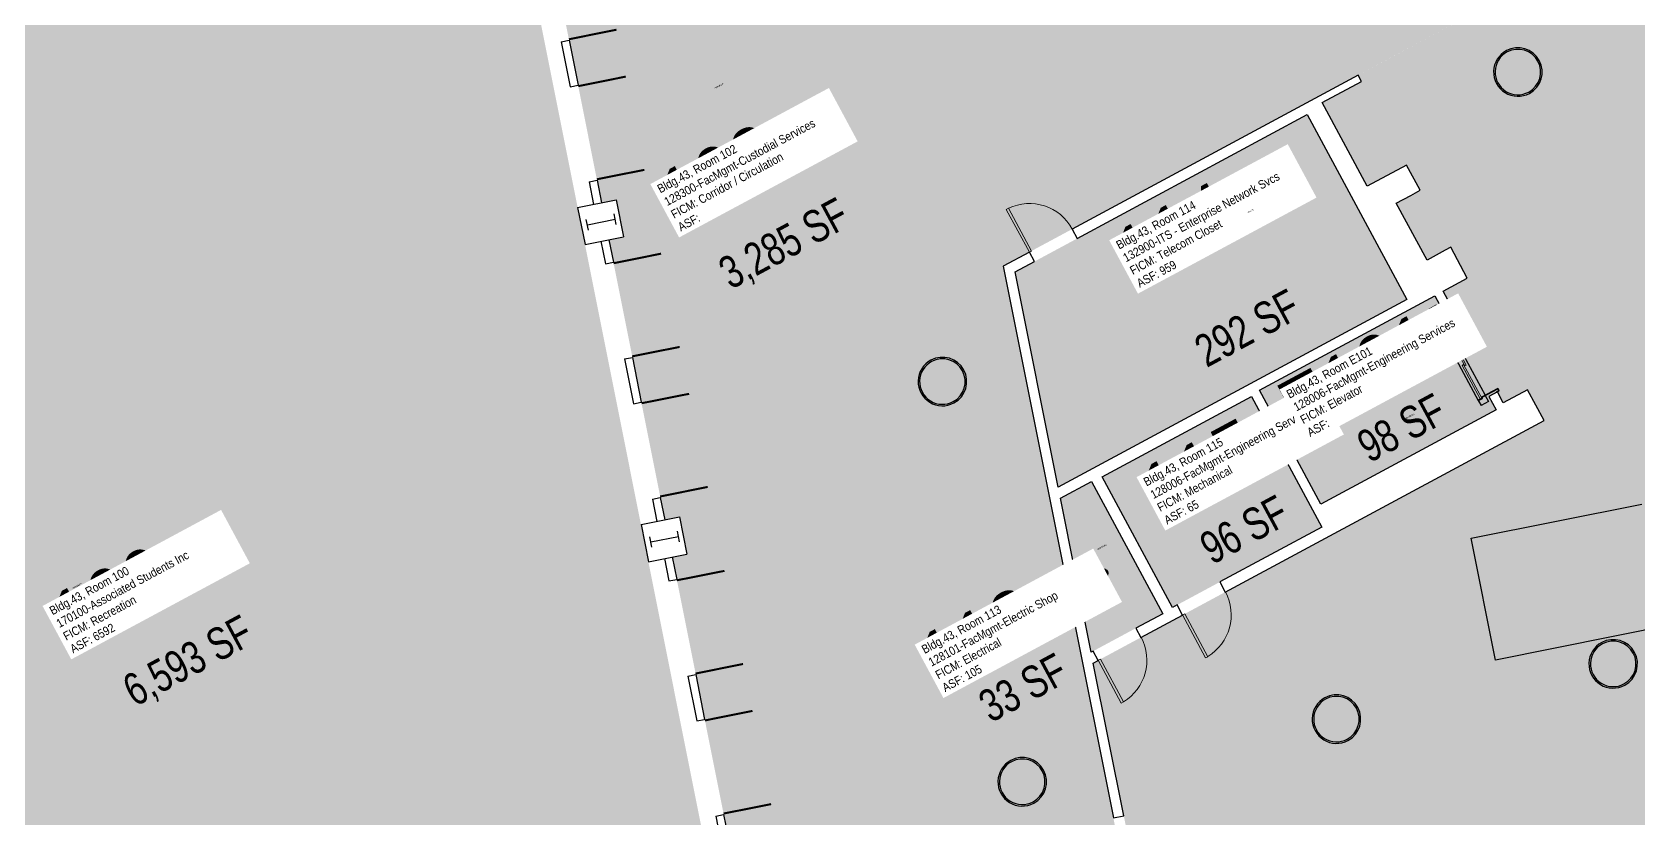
# Model space of a CAD drawing. Header units: inches. Extents: x 69213682 to 69221478, y 27658977 to 27667505.
# Drawn here: x 69214913 to 69216104, y 27664823 to 27665407 of the extents above; entities that cross this region are included whole.
import ezdxf
from ezdxf.enums import TextEntityAlignment as Align

# ---------------------------------------------------------------- set-up
doc = ezdxf.new("R2010")
doc.units = ezdxf.units.IN
doc.header["$LTSCALE"] = 100
doc.header["$MEASUREMENT"] = 0
doc.layers.get('0').update_dxf_attribs({"linetype": 'CONTINUOUS'})
for name, color, linetype in [('A-COLS', 5, 'CONTINUOUS'), ('A-DOOR', 2, 'CONTINUOUS'), ('A-FLOR', 3, 'CONTINUOUS'), ('A-IDEN-RNUM', 7, 'CONTINUOUS'), ('A-IDEN-SNUM', 4, 'CONTINUOUS'), ('A-IDEN-VNUM', 4, 'CONTINUOUS'), ('A-WALL', 5, 'CONTINUOUS'), ('AREA-TEXT', 3, 'CONTINUOUS'), ('Rooms-Category-Color', 7, 'CONTINUOUS'), ('Rooms-College-Color', 7, 'CONTINUOUS'), ('Rooms-Department-Color', 7, 'CONTINUOUS'), ('Rooms-Division-Color', 7, 'CONTINUOUS'), ('Rooms-Information', 7, 'CONTINUOUS')]:
    doc.layers.add(name, color=color, linetype=linetype)
doc.styles.add('CP_AREA', font='arial.ttf', dxfattribs={"height": 15})
doc.styles.add('CP_ROOMSNUMBER', font='arial.ttf', dxfattribs={"height": 1})
doc.styles.add('CP_ROOMVNUMBER', font='arial.ttf', dxfattribs={"width": 0.85, "height": 0.075})
pattern_1 = [(45, (3.055, -2.771), (-8.0122, 8.0122), []), (135, (3.055, -2.771), (-8.0122, -8.0122), [])]

# ---------------------------------------------------------------- blocks, each defined once
blk = doc.blocks.new('ELEVATOR DOOR OPENING - ELEVATOR DOOR OPENING-1132-BACKGROUND Level 1 Parent View')
at = {"layer": 'A-DOOR', "lineweight": 5}
h = blk.add_hatch(dxfattribs=at)
h.set_pattern_fill('FP1_27', color=256, style=0, pattern_type=2)
h.set_pattern_definition(pattern_1)
h.paths.add_polyline_path([(-35.2, -3.1), (-35.2, -5.1), (-33, -5.1), (-33, 8.6), (-34, 8.6), (-34, 12.1), (-35, 12.1), (-35, 11.6), (-34.8, 11.6), (-34.8, 11.9), (-34.2, 11.9), (-34.2, 8.4), (-33.3, 8.4), (-33.3, -4.9), (-34.8, -4.9), (-34.8, -3.1)], flags=0)
h = blk.add_hatch(dxfattribs=at)
h.set_pattern_fill('FP1_27', color=256, style=0, pattern_type=2)
h.set_pattern_definition(pattern_1)
h.paths.add_polyline_path([(23, -5.2), (23, -3.1), (22.7, -3.1), (22.7, -4.9), (21.2, -4.9), (21.2, 6.9), (22.7, 6.9), (22.7, 6.6), (23, 6.6), (23, 7.1), (21, 7.1), (21, -5.2)], flags=0)
at = {"layer": 'A-DOOR'}
for p, q in [((-38.4, 5.6), (-38.4, 11.9)), ((-35, 11.9), (-38.4, 11.9)), ((-34, 12.1), (-35, 12.1)), ((-35, 12.1), (-35, 11.6)), ((-34, 12.1), (-35, 12.1)), ((-35, 12.1), (-35, 11.6)), ((-34, 8.6), (-34, 12.1)), ((-34, 8.6), (-34, 12.1)), ((43, 11.9), (-34, 11.9)), ((43, 11.9), (43, 5.6)), ((-33.3, 5.6), (-38.4, 5.6)), ((-35, 11.6), (-34.8, 11.6)), ((-35, 11.6), (-34.8, 11.6)), ((-34.8, 11.6), (-34.8, 11.9)), ((-34.8, 11.9), (-34.2, 11.9)), ((-34.8, 11.6), (-34.8, 11.9)), ((-34.8, 11.9), (-34.2, 11.9)), ((-34.2, 11.9), (-34.2, 8.4)), ((-34.2, 11.9), (-34.2, 8.4)), ((-34.2, 8.4), (-33.3, 8.4)), ((-34.2, 8.4), (-33.3, 8.4)), ((-33, 8.6), (-34, 8.6)), ((-33, 8.6), (-34, 8.6)), ((-33.3, 8.4), (-33.3, -4.9)), ((-33.3, 8.4), (-33.3, -4.9)), ((-33, -5.1), (-33, 8.6)), ((-33, -5.1), (-33, 8.6)), ((21, 5.6), (-33, 5.6)), ((23, 7.1), (21, 7.1)), ((21, 7.1), (21, -5.2)), ((23, 7.1), (21, 7.1)), ((21, 7.1), (21, -5.2)), ((21.2, -4.9), (21.2, 6.9)), ((21.2, 6.9), (22.7, 6.9)), ((21.2, -4.9), (21.2, 6.9)), ((21.2, 6.9), (22.7, 6.9)), ((43, 5.6), (21.2, 5.6)), ((22.7, 6.9), (22.7, 6.6)), ((22.7, 6.9), (22.7, 6.6)), ((22.7, 6.6), (23, 6.6)), ((22.7, 6.6), (23, 6.6)), ((23, 6.6), (23, 7.1)), ((23, 6.6), (23, 7.1)), ((-35.2, -3.1), (-35.2, -5.1)), ((-34.8, -3.1), (-35.2, -3.1)), ((-35.2, -3.1), (-35.2, -5.1)), ((-34.8, -3.1), (-35.2, -3.1)), ((-35.2, -5.1), (-33, -5.1)), ((-35.2, -5.1), (-33, -5.1)), ((-34.8, -4.9), (-34.8, -3.1)), ((-34.8, -4.9), (-34.8, -3.1)), ((-33.3, -4.9), (-34.8, -4.9)), ((-33.3, -4.9), (-34.8, -4.9)), ((21, -5.2), (23, -5.2)), ((21, -5.2), (23, -5.2)), ((22.7, -4.9), (21.2, -4.9)), ((22.7, -4.9), (21.2, -4.9)), ((23, -3.1), (22.7, -3.1)), ((22.7, -3.1), (22.7, -4.9)), ((23, -3.1), (22.7, -3.1)), ((22.7, -3.1), (22.7, -4.9)), ((23, -5.2), (23, -3.1)), ((23, -5.2), (23, -3.1))]:
    blk.add_line(p, q, dxfattribs=at)
at = {"layer": 'A-DOOR', "lineweight": 20}
for p, q in [((-5.5, 10.1), (-33.7, 10.1)), ((-33.7, 10.1), (-33.7, 8.9)), ((-33.7, 8.9), (-5.5, 8.9)), ((21, 8.6), (-6.7, 8.6)), ((-6.7, 8.6), (-6.7, 7.4)), ((-6.7, 7.4), (21, 7.4)), ((-5.5, 8.9), (-5.5, 10.1)), ((21, 7.4), (21, 8.6))]:
    blk.add_line(p, q, dxfattribs=at)
blk = doc.blocks.new('Single-Flush - 36_ x 84_-967-BACKGROUND Level 1 Parent View')
at = {"layer": 'A-DOOR', "lineweight": 20}
for p, q in [((16.2, 3.9), (16.2, 40)), ((18, 40), (16.2, 40)), ((18, 3.9), (18, 40)), ((18, 3.9), (16.2, 3.9))]:
    blk.add_line(p, q, dxfattribs=at)
at = {"layer": 'A-DOOR', "lineweight": 5}
blk.add_arc((18, 3.9), 36.1, 92.7812, 180, dxfattribs=at)
blk = doc.blocks.new('Single-Flush - 36_ x 84_ 90 MIN-852-BACKGROUND Level 1 Parent View')
at = {"layer": 'A-DOOR', "lineweight": 20}
for p, q in [((16.2, 4.2), (16.2, 40.3)), ((18, 40.3), (16.2, 40.3)), ((18, 4.2), (18, 40.3)), ((18, 4.2), (16.2, 4.2))]:
    blk.add_line(p, q, dxfattribs=at)
at = {"layer": 'A-DOOR', "lineweight": 5}
blk.add_arc((18, 4.2), 36.1, 92.7812, 180, dxfattribs=at)
blk = doc.blocks.new('Single-Flush - 36_ x 84_-630-BACKGROUND Level 1 Parent View')
at = {"layer": 'A-DOOR', "lineweight": 20}
for p, q in [((16.2, -3.9), (16.2, -40)), ((18, -3.9), (16.2, -3.9)), ((18, -3.9), (18, -40)), ((18, -40), (16.2, -40))]:
    blk.add_line(p, q, dxfattribs=at)
at = {"layer": 'A-DOOR', "lineweight": 5}
blk.add_arc((18, -3.9), 36.1, 180, 267.2188, dxfattribs=at)
blk = doc.blocks.new('COL1')
for p, q in [((-0.5, 0.5), (0.5, 0.5)), ((0, 0.5), (0, -0.5)), ((-0.5, -0.5), (0.5, -0.5))]:
    blk.add_line(p, q)

msp = doc.modelspace()

# ---------------------------------------------------------------- hatches: boundary and pattern name
at = {"layer": 'A-IDEN-VNUM'}
h = msp.add_hatch(color=256, dxfattribs=at)
edge = h.paths.add_edge_path()
edge.add_arc((69215708, 27665005.2), 3.14, 0, 360)
at = {"layer": 'Rooms-Category-Color', "true_color": 0xadadad}
for points in [[(69215257.8, 27665725.4), (69215235.2, 27665720.9), (69215249.5, 27665649.3), (69215272.1, 27665653.8), (69215273.2, 27665647.9), (69215250.7, 27665643.4), (69215261.3, 27665590.5), (69215283.8, 27665595), (69215285, 27665589.1), (69215262.4, 27665584.6), (69215276.7, 27665513), (69215299.3, 27665517.5), (69215304.8, 27665490), (69215294, 27665487.9), (69215335.5, 27665280), (69215346.3, 27665282.1), (69215351.8, 27665254.7), (69215341, 27665252.5), (69215382.5, 27665044.6), (69215393.3, 27665046.8), (69215398.7, 27665019.3), (69215388, 27665017.2), (69215429.5, 27664809.3), (69215440.2, 27664811.4), (69215445.7, 27664784), (69215423.2, 27664779.5), (69215437.3, 27664708.9), (69215459.8, 27664713.4), (69215461, 27664707.5), (69215438.4, 27664703), (69215449, 27664650), (69215471.6, 27664654.5), (69215472.7, 27664648.6), (69215450.2, 27664644.1), (69215459.7, 27664596.6), (69215479.6, 27664600.5), (69215493.6, 27664529.9), (69215331.3, 27664497.5), (69215342.7, 27664440.5), (69215506.4, 27664472.9), (69215646.4, 27663765.6), (69215724.1, 27663781.1), (69215567.1, 27664567.7), (69215543.1, 27664688), (69215734.6, 27664726.2), (69215633.5, 27665232.9), (69215490.5, 27665500.9), (69215485.3, 27665499.9), (69215328.9, 27666283.6), (69215238.7, 27666265.6), (69215182.3, 27666548), (69215097, 27666531)], [(69215778.7, 27666089.9), (69215779.5, 27666088.3), (69216103.7, 27665486), (69215633.5, 27665232.9), (69215490.5, 27665500.9), (69215404, 27665934.1), (69215645, 27665982.2), (69215629.4, 27666060.1)], [(69215674.3, 27665068.8), (69215642.4, 27665228.7), (69215859.1, 27665345.4), (69215933, 27665208.1)], [(69215953.6, 27665210.9), (69215823.5, 27665140.9), (69215869, 27665056.3), (69215999.1, 27665126.4)], [(69215759, 27664979.6), (69215706.8, 27665076.6), (69215817.7, 27665136.3), (69215869.9, 27665039.3)], [(69215751.8, 27664975), (69215699, 27665073.2), (69215675.9, 27665060.7), (69215698.7, 27664946.4)]]:
    msp.add_hatch(color=253, dxfattribs=at).paths.add_polyline_path(points)
at = {"layer": 'Rooms-Category-Color', "true_color": 0xffe090}
for points in [[(69214230.8, 27664306.4), (69214334.3, 27664327), (69214344.2, 27664308.6), (69215484.2, 27664536.2), (69215473, 27664591.8), (69215462.3, 27664589.7), (69215468.7, 27664557.6), (69215461.6, 27664556.2), (69215414.6, 27664791.5), (69215173.8, 27665997.7)], [(69215700.3, 27664938.4), (69215742.4, 27664727.8), (69216667.3, 27664912.4), (69216315.6, 27665565.9), (69216117.9, 27665459.5), (69216103.7, 27665486), (69215896.8, 27665374.6), (69215899.3, 27665370), (69215870.2, 27665354.3), (69215903.6, 27665292.2), (69215932.7, 27665307.9), (69215942.8, 27665289.2), (69215925.1, 27665279.7), (69215947.9, 27665237.4), (69215965.5, 27665246.9), (69215977.8, 27665224), (69215959.9, 27665214.4), (69215972.6, 27665190.9), (69215966.2, 27665187.5), (69215993.8, 27665136.2), (69216000.1, 27665139.7), (69216004.5, 27665131.6), (69216022.4, 27665141.2), (69216034.7, 27665118.3)]]:
    msp.add_hatch(color=41, dxfattribs=at).paths.add_polyline_path(points)
at = {"layer": 'Rooms-College-Color', "true_color": 0xadadad}
for points in [[(69215257.8, 27665725.4), (69215235.2, 27665720.9), (69215249.5, 27665649.3), (69215272.1, 27665653.8), (69215273.2, 27665647.9), (69215250.7, 27665643.4), (69215261.3, 27665590.5), (69215283.8, 27665595), (69215285, 27665589.1), (69215262.4, 27665584.6), (69215276.7, 27665513), (69215299.3, 27665517.5), (69215304.8, 27665490), (69215294, 27665487.9), (69215335.5, 27665280), (69215346.3, 27665282.1), (69215351.8, 27665254.7), (69215341, 27665252.5), (69215382.5, 27665044.6), (69215393.3, 27665046.8), (69215398.7, 27665019.3), (69215388, 27665017.2), (69215429.5, 27664809.3), (69215440.2, 27664811.4), (69215445.7, 27664784), (69215423.2, 27664779.5), (69215437.3, 27664708.9), (69215459.8, 27664713.4), (69215461, 27664707.5), (69215438.4, 27664703), (69215449, 27664650), (69215471.6, 27664654.5), (69215472.7, 27664648.6), (69215450.2, 27664644.1), (69215459.7, 27664596.6), (69215479.6, 27664600.5), (69215493.6, 27664529.9), (69215331.3, 27664497.5), (69215342.7, 27664440.5), (69215506.4, 27664472.9), (69215646.4, 27663765.6), (69215724.1, 27663781.1), (69215567.1, 27664567.7), (69215543.1, 27664688), (69215734.6, 27664726.2), (69215633.5, 27665232.9), (69215490.5, 27665500.9), (69215485.3, 27665499.9), (69215328.9, 27666283.6), (69215238.7, 27666265.6), (69215182.3, 27666548), (69215097, 27666531)], [(69215778.7, 27666089.9), (69215779.5, 27666088.3), (69216103.7, 27665486), (69215633.5, 27665232.9), (69215490.5, 27665500.9), (69215404, 27665934.1), (69215645, 27665982.2), (69215629.4, 27666060.1)], [(69214230.8, 27664306.4), (69214334.3, 27664327), (69214344.2, 27664308.6), (69215484.2, 27664536.2), (69215473, 27664591.8), (69215462.3, 27664589.7), (69215468.7, 27664557.6), (69215461.6, 27664556.2), (69215414.6, 27664791.5), (69215173.8, 27665997.7)], [(69215700.3, 27664938.4), (69215742.4, 27664727.8), (69216667.3, 27664912.4), (69216315.6, 27665565.9), (69216117.9, 27665459.5), (69216103.7, 27665486), (69215896.8, 27665374.6), (69215899.3, 27665370), (69215870.2, 27665354.3), (69215903.6, 27665292.2), (69215932.7, 27665307.9), (69215942.8, 27665289.2), (69215925.1, 27665279.7), (69215947.9, 27665237.4), (69215965.5, 27665246.9), (69215977.8, 27665224), (69215959.9, 27665214.4), (69215972.6, 27665190.9), (69215966.2, 27665187.5), (69215993.8, 27665136.2), (69216000.1, 27665139.7), (69216004.5, 27665131.6), (69216022.4, 27665141.2), (69216034.7, 27665118.3)], [(69215674.3, 27665068.8), (69215642.4, 27665228.7), (69215859.1, 27665345.4), (69215933, 27665208.1)], [(69215953.6, 27665210.9), (69215823.5, 27665140.9), (69215869, 27665056.3), (69215999.1, 27665126.4)], [(69215759, 27664979.6), (69215706.8, 27665076.6), (69215817.7, 27665136.3), (69215869.9, 27665039.3)], [(69215751.8, 27664975), (69215699, 27665073.2), (69215675.9, 27665060.7), (69215698.7, 27664946.4)]]:
    msp.add_hatch(color=253, dxfattribs=at).paths.add_polyline_path(points)
at = {"layer": 'Rooms-Department-Color', "true_color": 0xacacac}
for points in [[(69215257.8, 27665725.4), (69215235.2, 27665720.9), (69215249.5, 27665649.3), (69215272.1, 27665653.8), (69215273.2, 27665647.9), (69215250.7, 27665643.4), (69215261.3, 27665590.5), (69215283.8, 27665595), (69215285, 27665589.1), (69215262.4, 27665584.6), (69215276.7, 27665513), (69215299.3, 27665517.5), (69215304.8, 27665490), (69215294, 27665487.9), (69215335.5, 27665280), (69215346.3, 27665282.1), (69215351.8, 27665254.7), (69215341, 27665252.5), (69215382.5, 27665044.6), (69215393.3, 27665046.8), (69215398.7, 27665019.3), (69215388, 27665017.2), (69215429.5, 27664809.3), (69215440.2, 27664811.4), (69215445.7, 27664784), (69215423.2, 27664779.5), (69215437.3, 27664708.9), (69215459.8, 27664713.4), (69215461, 27664707.5), (69215438.4, 27664703), (69215449, 27664650), (69215471.6, 27664654.5), (69215472.7, 27664648.6), (69215450.2, 27664644.1), (69215459.7, 27664596.6), (69215479.6, 27664600.5), (69215493.6, 27664529.9), (69215331.3, 27664497.5), (69215342.7, 27664440.5), (69215506.4, 27664472.9), (69215646.4, 27663765.6), (69215724.1, 27663781.1), (69215567.1, 27664567.7), (69215543.1, 27664688), (69215734.6, 27664726.2), (69215633.5, 27665232.9), (69215490.5, 27665500.9), (69215485.3, 27665499.9), (69215328.9, 27666283.6), (69215238.7, 27666265.6), (69215182.3, 27666548), (69215097, 27666531)], [(69215778.7, 27666089.9), (69215779.5, 27666088.3), (69216103.7, 27665486), (69215633.5, 27665232.9), (69215490.5, 27665500.9), (69215404, 27665934.1), (69215645, 27665982.2), (69215629.4, 27666060.1)], [(69215674.3, 27665068.8), (69215642.4, 27665228.7), (69215859.1, 27665345.4), (69215933, 27665208.1)], [(69215953.6, 27665210.9), (69215823.5, 27665140.9), (69215869, 27665056.3), (69215999.1, 27665126.4)], [(69215759, 27664979.6), (69215706.8, 27665076.6), (69215817.7, 27665136.3), (69215869.9, 27665039.3)], [(69215751.8, 27664975), (69215699, 27665073.2), (69215675.9, 27665060.7), (69215698.7, 27664946.4)]]:
    msp.add_hatch(color=253, dxfattribs=at).paths.add_polyline_path(points)
at = {"layer": 'Rooms-Department-Color', "true_color": 0x604aed}
for points in [[(69214230.8, 27664306.4), (69214334.3, 27664327), (69214344.2, 27664308.6), (69215484.2, 27664536.2), (69215473, 27664591.8), (69215462.3, 27664589.7), (69215468.7, 27664557.6), (69215461.6, 27664556.2), (69215414.6, 27664791.5), (69215173.8, 27665997.7)], [(69215700.3, 27664938.4), (69215742.4, 27664727.8), (69216667.3, 27664912.4), (69216315.6, 27665565.9), (69216117.9, 27665459.5), (69216103.7, 27665486), (69215896.8, 27665374.6), (69215899.3, 27665370), (69215870.2, 27665354.3), (69215903.6, 27665292.2), (69215932.7, 27665307.9), (69215942.8, 27665289.2), (69215925.1, 27665279.7), (69215947.9, 27665237.4), (69215965.5, 27665246.9), (69215977.8, 27665224), (69215959.9, 27665214.4), (69215972.6, 27665190.9), (69215966.2, 27665187.5), (69215993.8, 27665136.2), (69216000.1, 27665139.7), (69216004.5, 27665131.6), (69216022.4, 27665141.2), (69216034.7, 27665118.3)]]:
    msp.add_hatch(color=173, dxfattribs=at).paths.add_polyline_path(points)
at = {"layer": 'Rooms-Division-Color', "true_color": 0xadadad}
for points in [[(69215257.8, 27665725.4), (69215235.2, 27665720.9), (69215249.5, 27665649.3), (69215272.1, 27665653.8), (69215273.2, 27665647.9), (69215250.7, 27665643.4), (69215261.3, 27665590.5), (69215283.8, 27665595), (69215285, 27665589.1), (69215262.4, 27665584.6), (69215276.7, 27665513), (69215299.3, 27665517.5), (69215304.8, 27665490), (69215294, 27665487.9), (69215335.5, 27665280), (69215346.3, 27665282.1), (69215351.8, 27665254.7), (69215341, 27665252.5), (69215382.5, 27665044.6), (69215393.3, 27665046.8), (69215398.7, 27665019.3), (69215388, 27665017.2), (69215429.5, 27664809.3), (69215440.2, 27664811.4), (69215445.7, 27664784), (69215423.2, 27664779.5), (69215437.3, 27664708.9), (69215459.8, 27664713.4), (69215461, 27664707.5), (69215438.4, 27664703), (69215449, 27664650), (69215471.6, 27664654.5), (69215472.7, 27664648.6), (69215450.2, 27664644.1), (69215459.7, 27664596.6), (69215479.6, 27664600.5), (69215493.6, 27664529.9), (69215331.3, 27664497.5), (69215342.7, 27664440.5), (69215506.4, 27664472.9), (69215646.4, 27663765.6), (69215724.1, 27663781.1), (69215567.1, 27664567.7), (69215543.1, 27664688), (69215734.6, 27664726.2), (69215633.5, 27665232.9), (69215490.5, 27665500.9), (69215485.3, 27665499.9), (69215328.9, 27666283.6), (69215238.7, 27666265.6), (69215182.3, 27666548), (69215097, 27666531)], [(69215778.7, 27666089.9), (69215779.5, 27666088.3), (69216103.7, 27665486), (69215633.5, 27665232.9), (69215490.5, 27665500.9), (69215404, 27665934.1), (69215645, 27665982.2), (69215629.4, 27666060.1)], [(69215674.3, 27665068.8), (69215642.4, 27665228.7), (69215859.1, 27665345.4), (69215933, 27665208.1)], [(69215953.6, 27665210.9), (69215823.5, 27665140.9), (69215869, 27665056.3), (69215999.1, 27665126.4)], [(69215759, 27664979.6), (69215706.8, 27665076.6), (69215817.7, 27665136.3), (69215869.9, 27665039.3)], [(69215751.8, 27664975), (69215699, 27665073.2), (69215675.9, 27665060.7), (69215698.7, 27664946.4)]]:
    msp.add_hatch(color=253, dxfattribs=at).paths.add_polyline_path(points)
at = {"layer": 'Rooms-Division-Color', "true_color": 0x604aed}
for points in [[(69214230.8, 27664306.4), (69214334.3, 27664327), (69214344.2, 27664308.6), (69215484.2, 27664536.2), (69215473, 27664591.8), (69215462.3, 27664589.7), (69215468.7, 27664557.6), (69215461.6, 27664556.2), (69215414.6, 27664791.5), (69215173.8, 27665997.7)], [(69215700.3, 27664938.4), (69215742.4, 27664727.8), (69216667.3, 27664912.4), (69216315.6, 27665565.9), (69216117.9, 27665459.5), (69216103.7, 27665486), (69215896.8, 27665374.6), (69215899.3, 27665370), (69215870.2, 27665354.3), (69215903.6, 27665292.2), (69215932.7, 27665307.9), (69215942.8, 27665289.2), (69215925.1, 27665279.7), (69215947.9, 27665237.4), (69215965.5, 27665246.9), (69215977.8, 27665224), (69215959.9, 27665214.4), (69215972.6, 27665190.9), (69215966.2, 27665187.5), (69215993.8, 27665136.2), (69216000.1, 27665139.7), (69216004.5, 27665131.6), (69216022.4, 27665141.2), (69216034.7, 27665118.3)]]:
    msp.add_hatch(color=173, dxfattribs=at).paths.add_polyline_path(points)

# ---------------------------------------------------------------- linework, layer by layer
at = {"layer": 'A-DOOR'}
for points in [[(69215311.3, 27665401.3, 1.5, 1.5, 0), (69215346.6, 27665408.4, 0, 0, 0), (69215346.4, 27665409.1, 0, 0, 0.414214), (69215302.9, 27665435.6, 0, 0, 0.414214)], [(69215318.2, 27665366.5, 1.5, 1.5, 0), (69215353.5, 27665373.6, 0, 0, 0), (69215353.7, 27665372.8, 0, 0, -0.414214), (69215323.6, 27665331.7, 0, 0, -0.414214)], [(69215332, 27665297.4, 1.5, 1.5, 0), (69215367.3, 27665304.4, 0, 0, 0), (69215367.2, 27665305.2, 0, 0, 0.414214), (69215323.6, 27665331.7, 0, 0, 0.414214)], [(69215344.4, 27665235.1, 1.5, 1.5, 0), (69215379.7, 27665242.2, 0, 0, 0), (69215379.9, 27665241.4, 0, 0, -0.414214), (69215349.9, 27665200.3, 0, 0, -0.414214)], [(69215358.2, 27665166, 1.5, 1.5, 0), (69215393.5, 27665173, 0, 0, 0), (69215393.4, 27665173.8, 0, 0, 0.414214), (69215349.9, 27665200.3, 0, 0, 0.414214)], [(69215365.2, 27665131.2, 1.5, 1.5, 0), (69215400.5, 27665138.2, 0, 0, 0), (69215400.6, 27665137.5, 0, 0, -0.414214), (69215370.6, 27665096.3, 0, 0, -0.414214)], [(69215379, 27665062, 1.5, 1.5, 0), (69215414.3, 27665069.1, 0, 0, 0), (69215414.2, 27665069.8, 0, 0, 0.414214), (69215370.6, 27665096.3, 0, 0, 0.414214)], [(69215391.4, 27664999.8, 1.5, 1.5, 0), (69215426.7, 27665006.8, 0, 0, 0), (69215426.9, 27665006.1, 0, 0, -0.414214), (69215396.9, 27664964.9, 0, 0, -0.414214)], [(69215405.2, 27664930.6, 1.5, 1.5, 0), (69215440.5, 27664937.7, 0, 0, 0), (69215440.4, 27664938.4, 0, 0, 0.414214), (69215396.9, 27664964.9, 0, 0, 0.414214)], [(69215412.2, 27664895.8, 1.5, 1.5, 0), (69215447.5, 27664902.9, 0, 0, 0), (69215447.6, 27664902.1, 0, 0, -0.414214), (69215417.6, 27664861, 0, 0, -0.414214)], [(69215426, 27664826.7, 1.5, 1.5, 0), (69215461.3, 27664833.7, 0, 0, 0), (69215461.1, 27664834.5, 0, 0, 0.414214), (69215417.6, 27664861, 0, 0, 0.414214)]]:
    msp.add_lwpolyline(points, format="xyseb", dxfattribs=at)
at = {"layer": 'A-FLOR'}
for p, q in [((69215980.6, 27665031.1), (69216107.2, 27665056.4)), ((69215998.6, 27664940.6), (69215980.6, 27665031.1)), ((69216154.7, 27664971.8), (69215998.6, 27664940.6))]:
    msp.add_line(p, q, dxfattribs=at)
for centre, radius, start, end in [((69216015.3, 27665377), 18, 118.2896, 298.2896), ((69216015.3, 27665377), 16.9, 118.2896, 298.2896), ((69216015.3, 27665377), 18, 298.2896, 118.2896), ((69216015.3, 27665377), 16.9, 298.2896, 118.2896), ((69215588.4, 27665147.3), 18, 118.2896, 298.2896), ((69215588.4, 27665147.3), 18, 298.2896, 118.2896), ((69215588.4, 27665147.3), 16.9, 298.2896, 118.2896), ((69215588.4, 27665147.3), 16.9, 118.2896, 298.2896), ((69216086, 27664937.8), 18, 118.2896, 298.2896), ((69216086, 27664937.8), 16.9, 118.2896, 298.2896), ((69216086, 27664937.8), 18, 298.2896, 118.2896), ((69216086, 27664937.8), 16.9, 298.2896, 118.2896), ((69215880.7, 27664896.8), 18, 118.2896, 298.2896), ((69215880.7, 27664896.8), 18, 298.2896, 118.2896), ((69215880.7, 27664896.8), 16.9, 298.2896, 118.2896), ((69215880.7, 27664896.8), 16.9, 118.2896, 298.2896), ((69215647.6, 27664850.3), 18, 118.2896, 298.2896), ((69215647.6, 27664850.3), 16.9, 118.2896, 298.2896), ((69215647.6, 27664850.3), 18, 298.2896, 118.2896), ((69215647.6, 27664850.3), 16.9, 298.2896, 118.2896)]:
    msp.add_arc(centre, radius, start, end, dxfattribs=at)
at = {"layer": 'A-IDEN-VNUM'}
msp.add_line((69215656.1, 27664977.3), (69215708, 27665005.2), dxfattribs=at)
msp.add_circle((69215708, 27665005.2), 3.14, dxfattribs=at)
at = {"layer": 'A-WALL'}
for p, q in [((69215305.5, 27665399.4), (69215311.4, 27665400.6)), ((69215305.5, 27665399.4), (69215312.2, 27665366.1)), ((69215311.4, 27665400.6), (69215318.1, 27665367.3)), ((69215312.2, 27665366.1), (69215318.1, 27665367.3)), ((69215896.8, 27665374.6), (69215684.6, 27665260.4)), ((69215870.2, 27665354.3), (69215899.3, 27665370)), ((69215899.3, 27665370), (69215896.8, 27665374.6)), ((69215903.6, 27665292.2), (69215870.2, 27665354.3)), ((69215688.3, 27665253.4), (69215859.1, 27665345.4)), ((69215859.1, 27665345.4), (69215933, 27665208.1)), ((69215932.7, 27665307.9), (69215903.6, 27665292.2)), ((69215942.8, 27665289.2), (69215932.7, 27665307.9)), ((69215326.3, 27665295.5), (69215332.2, 27665296.7)), ((69215326.3, 27665295.5), (69215329.6, 27665278.8)), ((69215332.2, 27665296.7), (69215335.5, 27665280)), ((69215317.8, 27665276.5), (69215346.3, 27665282.1)), ((69215346.3, 27665282.1), (69215351.8, 27665254.7)), ((69215925.1, 27665279.7), (69215935.8, 27665285.4)), ((69215935.8, 27665285.4), (69215942.8, 27665289.2)), ((69215317.8, 27665276.5), (69215323.3, 27665249)), ((69215947.9, 27665237.4), (69215925.1, 27665279.7)), ((69215684.6, 27665260.4), (69215688.3, 27665253.4)), ((69215323.3, 27665249), (69215351.8, 27665254.7)), ((69215335.1, 27665251.4), (69215338.4, 27665234.7)), ((69215341, 27665252.5), (69215344.3, 27665235.9)), ((69215965.5, 27665246.9), (69215961.4, 27665244.7)), ((69215977.8, 27665224), (69215965.5, 27665246.9)), ((69215338.4, 27665234.7), (69215344.3, 27665235.9)), ((69215652.9, 27665243.3), (69215633.5, 27665232.9)), ((69215642.4, 27665228.7), (69215656.6, 27665236.4)), ((69215656.6, 27665236.4), (69215652.9, 27665243.3)), ((69215961.4, 27665244.7), (69215947.9, 27665237.4)), ((69215961.4, 27665244.7), (69215961.4, 27665244.7)), ((69215633.5, 27665232.9), (69215715.2, 27664823.5)), ((69215674.3, 27665068.8), (69215642.4, 27665228.7)), ((69215959.9, 27665214.4), (69215977.8, 27665224)), ((69215823.5, 27665140.9), (69215953.6, 27665210.9)), ((69215953.6, 27665210.9), (69215966.2, 27665187.5)), ((69215972.6, 27665190.9), (69215959.9, 27665214.4)), ((69215933, 27665208.1), (69215674.3, 27665068.8)), ((69215966.2, 27665187.5), (69215972.6, 27665190.9)), ((69215352.5, 27665164.1), (69215358.4, 27665165.2)), ((69215352.5, 27665164.1), (69215359.2, 27665130.7)), ((69215358.4, 27665165.2), (69215365, 27665131.9)), ((69215869, 27665056.3), (69215823.5, 27665140.9)), ((69216000.1, 27665139.7), (69215993.8, 27665136.2)), ((69216004.5, 27665131.6), (69216000.1, 27665139.7)), ((69216022.4, 27665141.2), (69216004.5, 27665131.6)), ((69216034.7, 27665118.3), (69216022.4, 27665141.2)), ((69215359.2, 27665130.7), (69215365, 27665131.9)), ((69215706.8, 27665076.6), (69215817.7, 27665136.3)), ((69215817.7, 27665136.3), (69215869.9, 27665039.3)), ((69215993.8, 27665136.2), (69215999.1, 27665126.4)), ((69215798.2, 27664991.1), (69216034.7, 27665118.3)), ((69215999.1, 27665126.4), (69215869, 27665056.3)), ((69215675.9, 27665060.7), (69215699, 27665073.2)), ((69215699, 27665073.2), (69215751.8, 27664975)), ((69215759, 27664979.6), (69215706.8, 27665076.6)), ((69215373.3, 27665060.1), (69215379.1, 27665061.3)), ((69215373.3, 27665060.1), (69215376.6, 27665043.5)), ((69215379.1, 27665061.3), (69215382.5, 27665044.6)), ((69215698.7, 27664946.4), (69215675.9, 27665060.7)), ((69215364.8, 27665041.1), (69215393.3, 27665046.8)), ((69215393.3, 27665046.8), (69215398.7, 27665019.3)), ((69215364.8, 27665041.1), (69215370.3, 27665013.6)), ((69215869.9, 27665039.3), (69215794.2, 27664998.6)), ((69215370.3, 27665013.6), (69215398.7, 27665019.3)), ((69215382.1, 27665016), (69215385.4, 27664999.3)), ((69215388, 27665017.2), (69215391.3, 27665000.5)), ((69215385.4, 27664999.3), (69215391.3, 27665000.5)), ((69215794.2, 27664998.6), (69215798.2, 27664991.1)), ((69215751.8, 27664975), (69215732, 27664964.4)), ((69215735.7, 27664957.4), (69215766.5, 27664974)), ((69215762.5, 27664981.5), (69215759, 27664979.6)), ((69215766.5, 27664974), (69215762.5, 27664981.5)), ((69215732, 27664964.4), (69215735.7, 27664957.4)), ((69215700.3, 27664947.3), (69215698.7, 27664946.4)), ((69215704, 27664940.4), (69215700.3, 27664947.3)), ((69215700.3, 27664938.4), (69215704, 27664940.4)), ((69215722.9, 27664825), (69215700.3, 27664938.4)), ((69215399.5, 27664928.7), (69215405.4, 27664929.9)), ((69215399.5, 27664928.7), (69215406.1, 27664895.4)), ((69215405.4, 27664929.9), (69215412, 27664896.6)), ((69215406.1, 27664895.4), (69215412, 27664896.6)), ((69215420.2, 27664824.8), (69215426.1, 27664825.9)), ((69215420.2, 27664824.8), (69215423.6, 27664808.1)), ((69215426.1, 27664825.9), (69215429.5, 27664809.3)), ((69215715.2, 27664823.5), (69215722.9, 27664825))]:
    msp.add_line(p, q, dxfattribs=at)

# ---------------------------------------------------------------- block references
at = {"layer": 'A-COLS', "xscale": 8.000000000930713, "yscale": 20.99999999886042, "zscale": 8.000000000930713, "rotation": 101.2896483564667}
for p in [(69215335.3, 27665265.7), (69215382.3, 27665030.3)]:
    msp.add_blockref('COL1', p, dxfattribs=at)
at = {"layer": 'A-DOOR'}
for name, p, rotation in [('Single-Flush - 36_ x 84_-630-BACKGROUND Level 1 Parent View', (69215670.6, 27665248.4), 208.2896483564979), ('ELEVATOR DOOR OPENING - ELEVATOR DOOR OPENING-1132-BACKGROUND Level 1 Parent View', (69215980.3, 27665168.9), 118.2896483564979), ('Single-Flush - 36_ x 84_ 90 MIN-852-BACKGROUND Level 1 Parent View', (69215780.4, 27664986.3), 208.2896483564979), ('Single-Flush - 36_ x 84_-967-BACKGROUND Level 1 Parent View', (69215718, 27664952.4), 208.2896483564979)]:
    msp.add_blockref(name, p, dxfattribs=dict(at, rotation=rotation))

# ---------------------------------------------------------------- texts
at = {"layer": 'A-IDEN-RNUM', "style": 'CP_ROOMSNUMBER', "width": 0.85}
for s, p in [('0102-00', (69215419.5, 27665364.4)), ('0114-00', (69215815.1, 27665272.3)), ('E101-00', (69215931.8, 27665119.2)), ('0115-00', (69215801.7, 27665099.8)), ('0113-00', (69215703.5, 27665022.2)), ('0100-00', (69214943.4, 27664993.4))]:
    msp.add_text(s, height=1, rotation=28.29, dxfattribs=at).set_placement(p)
at = {"layer": 'A-IDEN-SNUM', "style": 'CP_ROOMSNUMBER', "width": 0.85}
for s, p in [('0430010200', (69215419.5, 27665364.4)), ('0430011400', (69215815.1, 27665272.3)), ('0430E10100', (69215931.8, 27665119.2)), ('0430011500', (69215801.7, 27665099.8)), ('0430011300', (69215703.5, 27665022.2)), ('0430010000', (69214943.4, 27664993.4))]:
    msp.add_text(s, height=1, rotation=28.29, dxfattribs=at).set_placement(p)
at = {"layer": 'A-IDEN-VNUM', "style": 'CP_ROOMVNUMBER', "width": 0.85}
for s, p in [('102', (69215423.8, 27665299.9)), ('114', (69215761.9, 27665256.9)), ('E101', (69215898.6, 27665151.9)), ('115', (69215781.3, 27665080.6)), ('100', (69214972.9, 27664986.8)), ('113', (69215616.7, 27664956.3))]:
    msp.add_text(s, height=45, rotation=28.29, dxfattribs=at).set_placement(p, align=Align.MIDDLE)
at = {"layer": 'AREA-TEXT', "style": 'CP_AREA', "width": 0.75}
for s, p in [('3,285 SF', (69215470.6, 27665250)), ('292 SF', (69215814.4, 27665187.1)), ('98 SF', (69215928.9, 27665113)), ('96 SF', (69215812.2, 27665037.5)), ('6,593 SF', (69215028.5, 27664940.3)), ('33 SF', (69215648.1, 27664920.2))]:
    msp.add_text(s, height=24, rotation=28.29, dxfattribs=at).set_placement(p, align=Align.MIDDLE_CENTER)

# ---------------------------------------------------------------- next in the draw order: texts
at = {"layer": 'Rooms-Information', "char_height": 6.429, "width": 144, "attachment_point": 7, "rotation": 28.29, "style": 'CP_ROOMVNUMBER', "bg_fill": 3, "box_fill_scale": 1.5, "bg_fill_color": 256, "bg_fill_true_color": 13158600, "bg_fill_transparency": 0}
for s, insert in [('Bldg.43, Room 102^M^J128300-FacMgmt-Custodial Services^M^JFICM: Corridor / Circulation^M^JASF: ', (69215394.4, 27665258.5)), ('Bldg.43, Room 114^M^J132900-ITS - Enterprise Network Svcs^M^JFICM: Telecom Closet^M^JASF: 959', (69215734.8, 27665216.8)), ('Bldg.43, Room 115^M^J128006-FacMgmt-Engineering Services^M^JFICM: Mechanical^M^JASF: 65', (69215755.1, 27665041)), ('Bldg.43, Room 100^M^J170100-Associated Students Inc^M^JFICM: Recreation^M^JASF: 6592', (69214943.5, 27664945.4)), ('Bldg.43, Room 113^M^J128101-FacMgmt-Electric Shop^M^JFICM: Electrical^M^JASF: 105', (69215590.5, 27664916.7))]:
    msp.add_mtext(s, dxfattribs=dict(at, insert=insert))

# ---------------------------------------------------------------- next in the draw order: texts
at = {"layer": 'Rooms-Information', "insert": (69215861.2, 27665106.1), "char_height": 6.429, "width": 144, "attachment_point": 7, "rotation": 28.29, "style": 'CP_ROOMVNUMBER', "bg_fill": 3, "box_fill_scale": 1.5, "bg_fill_color": 256, "bg_fill_true_color": 13158600, "bg_fill_transparency": 0}
msp.add_mtext('Bldg.43, Room E101^M^J128006-FacMgmt-Engineering Services^M^JFICM: Elevator^M^JASF: ', dxfattribs=at)

doc.saveas('drawing.dxf')
